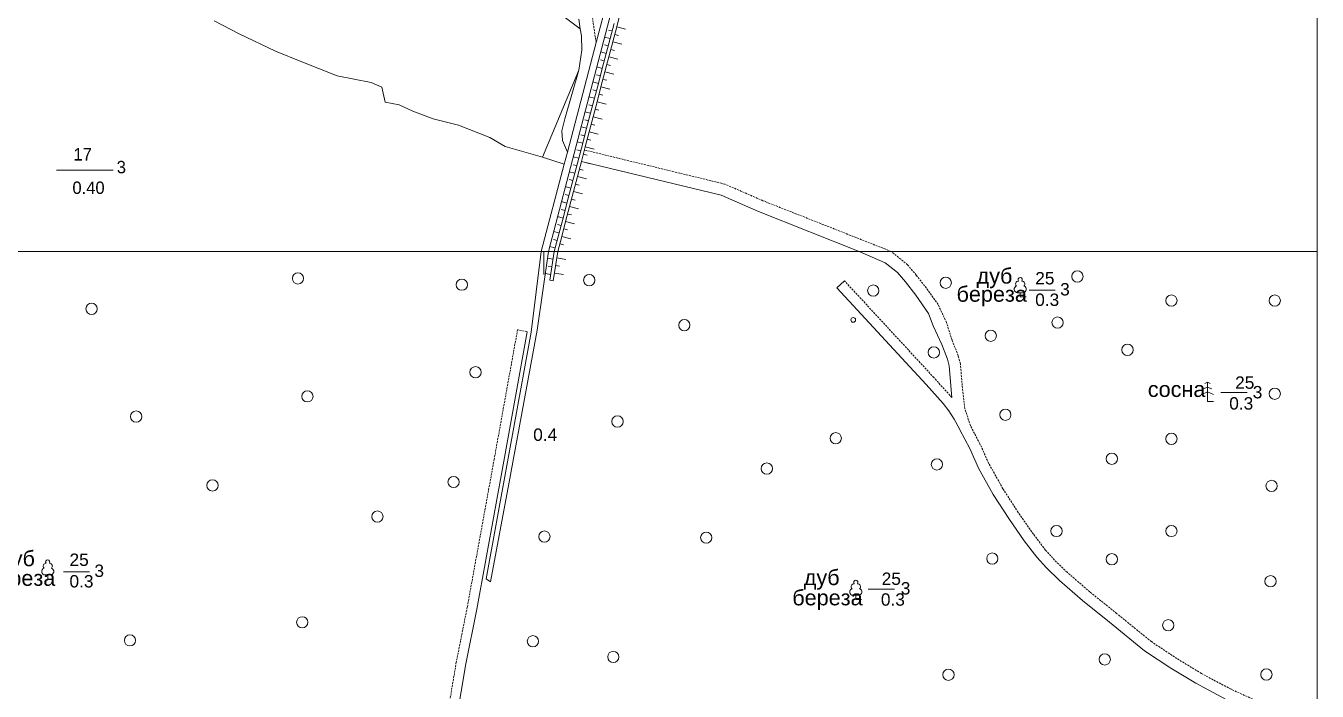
# Model space of a CAD drawing. Extents: x 1000 to 4000, y -5000 to -1000.
# Drawn here: x 3666.1 to 4000, y -3113.7 to -2941.7 of the extents above; entities that cross this region are included whole.
import ezdxf
from ezdxf.enums import TextEntityAlignment as Align

# ---------------------------------------------------------------- set-up
doc = ezdxf.new("R2010")
doc.units = 0
doc.header["$MEASUREMENT"] = 0
doc.linetypes.add('DASHED', pattern=[0.75, 0.5, -0.25])
doc.linetypes.add('HIDDENX2', pattern=[0.75, 0.5, -0.25])
doc.layers.get('0').update_dxf_attribs({"linetype": 'CONTINUOUS'})
for name, color, linetype in [('1', 7, 'CONTINUOUS'), ('24', 7, 'CONTINUOUS'), ('30', 7, 'CONTINUOUS'), ('34', 7, 'CONTINUOUS'), ('37', 7, 'CONTINUOUS'), ('40', 7, 'CONTINUOUS'), ('42', 7, 'CONTINUOUS')]:
    doc.layers.add(name, color=color, linetype=linetype)
doc.styles.add('ARIAL', font='')
doc.styles.get("Standard").update_dxf_attribs({"font": 'txt', "height": 0.2})
doc.styles.get('ARIAL').set_extended_font_data('Arial Cyr')

msp = doc.modelspace()

# ---------------------------------------------------------------- linework, layer by layer
at = {"color": 253, "linetype": 'Continuous', "lineweight": 0}
for p, q in [((3923.22, -3011.76), (3923.22, -3010.67)), ((3923.22, -3011.76), (3924.72, -3011.76)), ((3971.65, -3035.06), (3970.55, -3035.56)), ((3971.65, -3033.81), (3970.95, -3034.13)), ((3971.65, -3038.81), (3971.65, -3033.81)), ((3971.65, -3033.81), (3972.35, -3034.13)), ((3971.65, -3036.31), (3971.65, -3035.06)), ((3971.65, -3035.06), (3972.75, -3035.56)), ((3971.65, -3036.31), (3970.15, -3036.99)), ((3971.65, -3036.31), (3973.15, -3036.99)), ((3971.65, -3038.81), (3973.15, -3038.81)), ((3671.75, -3084.73), (3671.75, -3083.65)), ((3671.75, -3084.73), (3673.25, -3084.73)), ((3880.7, -3090.01), (3880.7, -3088.92)), ((3880.7, -3090.01), (3882.2, -3090.01))]:
    msp.add_line(p, q, dxfattribs=at)
for points in [[(3922.53, -3010.67), (3923.9, -3010.67)], [(3671.06, -3083.65), (3672.43, -3083.65)], [(3880.01, -3088.92), (3881.38, -3088.92)]]:
    msp.add_lwpolyline(points, dxfattribs=at)
for centre, radius in [((3938.01, -3006.48), 1.46), ((3736.46, -3006.98), 1.46), ((3778.83, -3008.6), 1.46), ((3811.79, -3007.43), 1.46), ((3903.95, -3008.1), 1.46), ((3885.22, -3010.14), 1.46), ((3962.3, -3012.71), 1.46), ((3989.02, -3012.71), 1.46), ((3683.08, -3014.84), 1.46), ((3836.36, -3019.07), 1.46), ((3880.03, -3017.7), 0.6), ((3932.87, -3018.39), 1.46), ((3915.59, -3021.79), 1.46), ((3900.88, -3026.1), 1.46), ((3950.96, -3025.44), 1.46), ((3782.37, -3031.25), 1.46), ((3738.91, -3037.47), 1.46), ((3989.02, -3036.81), 1.46), ((3694.62, -3042.72), 1.46), ((3919.37, -3042.23), 1.46), ((3819.08, -3043.97), 1.46), ((3875.5, -3048.3), 1.46), ((3962.3, -3048.46), 1.46), ((3857.69, -3056.14), 1.46), ((3901.69, -3055.06), 1.46), ((3946.91, -3053.6), 1.46), ((3776.7, -3059.62), 1.46), ((3714.35, -3060.49), 1.46), ((3988.21, -3060.64), 1.46), ((3756.99, -3068.55), 1.46), ((3932.6, -3072.29), 1.46), ((3962.3, -3072.29), 1.46), ((3800.18, -3073.73), 1.46), ((3842.03, -3074.01), 1.46), ((3916, -3079.42), 1.46), ((3946.91, -3079.6), 1.46), ((3987.94, -3085.29), 1.46), ((3737.56, -3095.9), 1.46), ((3961.49, -3096.66), 1.46), ((3693.02, -3100.56), 1.46), ((3797.21, -3100.8), 1.46), ((3818, -3104.86), 1.46), ((3945.08, -3105.49), 1.46), ((3904.66, -3109.46), 1.46), ((3986.86, -3109.39), 1.46)]:
    msp.add_circle(centre, radius, dxfattribs=at)
for centre, radius, start, end in [((3922.78, -3008.41), 0.754, 88.1329, 226.6634), ((3923.22, -3007.3), 0.545, 90, 220.5003), ((3923.22, -3007.3), 0.545, 319.4997, 90), ((3923.66, -3008.41), 0.754, 313.3366, 91.8671), ((3922.54, -3009.79), 0.879, 108.3532, 269.3875), ((3923.9, -3009.79), 0.879, 269.6098, 71.6468), ((3671.07, -3082.77), 0.879, 108.3532, 269.3875), ((3671.31, -3081.39), 0.754, 88.1329, 226.6634), ((3671.75, -3080.28), 0.545, 90, 220.5003), ((3671.75, -3080.28), 0.545, 319.4997, 90), ((3672.19, -3081.39), 0.754, 313.3366, 91.8671), ((3672.43, -3082.77), 0.879, 269.6098, 71.6468), ((3880.7, -3085.55), 0.545, 90, 220.5003), ((3880.7, -3085.55), 0.545, 319.4997, 90), ((3880.02, -3088.04), 0.879, 108.3532, 269.3875), ((3880.26, -3086.66), 0.754, 88.1329, 226.6634), ((3881.14, -3086.66), 0.754, 313.3366, 91.8671), ((3881.38, -3088.04), 0.879, 269.6098, 71.6468)]:
    msp.add_arc(centre, radius, start, end, dxfattribs=at)
at = {"layer": '1', "color": 253, "linetype": 'Continuous', "lineweight": 0}
for p, q in [((4000, -3000), (4000, -2000)), ((4000, -3000), (3000, -3000)), ((3000, -3000), (4000, -3000)), ((3800, -3005.98), (3800, -3000)), ((4000, -4000), (4000, -3000))]:
    msp.add_line(p, q, dxfattribs=at)
at = {"layer": '24', "color": 253, "linetype": 'Continuous', "lineweight": 0}
for p, q in [((3809.46, -2942.42), (3809.1, -2939.92)), ((3809.73, -2944.22), (3809.46, -2942.42)), ((3809.83, -2947.99), (3809.73, -2944.22)), ((3809.09, -2953.09), (3809.83, -2947.99)), ((3805.43, -2965.68), (3809.09, -2953.09)), ((3804.69, -2968.82), (3805.43, -2965.68)), ((3804.9, -2971.34), (3804.69, -2968.82)), ((3806.11, -2974.3), (3804.9, -2971.34)), ((3845.86, -2985.49), (3809.76, -2976.71)), ((3855.5, -2989.68), (3845.86, -2985.49)), ((3881.59, -3000), (3855.5, -2989.68)), ((3888.27, -3002.95), (3881.59, -3000)), ((3891.48, -3005.49), (3888.27, -3002.95)), ((3875.8, -3009.43), (3877.78, -3007.6)), ((3893.59, -3007.88), (3891.48, -3005.49)), ((3896.18, -3011.3), (3893.59, -3007.88)), ((3898.9, -3034.45), (3875.8, -3009.43)), ((3899.53, -3016.02), (3896.18, -3011.3)), ((3900.72, -3019.23), (3899.53, -3016.02)), ((3795.72, -3020.76), (3789.68, -3054.2)), ((3902.91, -3024.08), (3900.72, -3019.23)), ((3904.4, -3027.88), (3902.91, -3024.08)), ((3904.86, -3029.55), (3904.4, -3027.88)), ((3905.56, -3037.8), (3904.86, -3029.55)), ((3903.26, -3039.3), (3898.9, -3034.45)), ((3904.76, -3041.26), (3903.26, -3039.3)), ((3906.14, -3043.33), (3904.76, -3041.26)), ((3907.52, -3045.86), (3906.14, -3043.33)), ((3907.62, -3046.15), (3907.52, -3045.86)), ((3910.15, -3050.99), (3907.62, -3046.15)), ((3912.45, -3056.07), (3910.15, -3050.99)), ((3789.68, -3054.2), (3782.72, -3092.47)), ((3916.24, -3062.87), (3912.45, -3056.07)), ((3920.26, -3069.09), (3916.24, -3062.87)), ((3924.27, -3074.81), (3920.26, -3069.09)), ((3927.49, -3079.08), (3924.27, -3074.81)), ((3930.01, -3081.85), (3927.49, -3079.08)), ((3933.35, -3085.07), (3930.01, -3081.85)), ((3939.32, -3090.26), (3933.35, -3085.07)), ((3946.31, -3095.87), (3939.32, -3090.26)), ((3782.72, -3092.47), (3779.89, -3106.62)), ((3955.39, -3103.25), (3946.31, -3095.87)), ((3962.18, -3107.75), (3955.39, -3103.25)), ((3779.89, -3106.62), (3777.44, -3121.2)), ((3968.61, -3111.67), (3962.18, -3107.75)), ((3976.43, -3115.82), (3968.61, -3111.67))]:
    msp.add_line(p, q, dxfattribs=at)
at = {"layer": '24', "color": 253, "linetype": 'DASHED', "lineweight": 0}
for p, q in [((3813.54, -2945.96), (3812.55, -2939.18)), ((3846.83, -2982.6), (3810.53, -2973.77)), ((3856.66, -2986.88), (3846.83, -2982.6)), ((3889.84, -3000), (3856.66, -2986.88))]:
    msp.add_line(p, q, dxfattribs=at)
at = {"layer": '24', "color": 253, "linetype": 'HIDDENX2', "lineweight": 0}
for p, q in [((3894.08, -3003.46), (3889.84, -3000)), ((3896.33, -3006.13), (3894.08, -3003.46)), ((3900.9, -3032.63), (3877.78, -3007.6)), ((3899.4, -3010.09), (3896.33, -3006.13)), ((3901.99, -3013.72), (3899.4, -3010.09)), ((3904.16, -3018.41), (3901.99, -3013.72)), ((3905.59, -3022.94), (3904.16, -3018.41)), ((3793.24, -3020.24), (3787.19, -3053.74)), ((3795.72, -3020.76), (3793.24, -3020.24)), ((3907.17, -3026.96), (3905.59, -3022.94)), ((3907.74, -3029.03), (3907.17, -3026.96)), ((3908.22, -3034.68), (3907.74, -3029.03)), ((3905.56, -3037.8), (3900.9, -3032.63)), ((3908.88, -3040.58), (3908.22, -3034.68)), ((3910.32, -3045.02), (3908.88, -3040.58)), ((3912.77, -3049.71), (3910.32, -3045.02)), ((3915.05, -3054.75), (3912.77, -3049.71)), ((3787.19, -3053.74), (3780.23, -3091.99)), ((3918.74, -3061.36), (3915.05, -3054.75)), ((3922.68, -3067.47), (3918.74, -3061.36)), ((3926.63, -3073.1), (3922.68, -3067.47)), ((3929.73, -3077.21), (3926.63, -3073.1)), ((3932.11, -3079.81), (3929.73, -3077.21)), ((3935.32, -3082.92), (3932.11, -3079.81)), ((3941.2, -3088.02), (3935.32, -3082.92)), ((3948.15, -3093.6), (3941.2, -3088.02)), ((3780.23, -3091.99), (3777.4, -3106.16)), ((3957.12, -3100.9), (3948.15, -3093.6)), ((3963.74, -3105.28), (3957.12, -3100.9)), ((3970.06, -3109.13), (3963.74, -3105.28)), ((3777.4, -3106.16), (3774.94, -3120.8)), ((3977.72, -3113.2), (3970.06, -3109.13)), ((3984.64, -3116.34), (3977.72, -3113.2))]:
    msp.add_line(p, q, dxfattribs=at)
at = {"layer": '30', "color": 253, "linetype": 'Continuous', "lineweight": 0}
for p, q in [((3893.03, -2650.02), (3801.2, -3000)), ((3813.54, -2945.96), (3819.45, -2923.46)), ((3806.11, -2974.3), (3813.54, -2945.96)), ((3805.28, -2977.47), (3806.11, -2974.3)), ((3799.36, -3000), (3805.28, -2977.47)), ((3799.36, -3000), (3796.72, -3020.87)), ((3801.2, -3000), (3798.28, -3020.35)), ((3796.72, -3020.87), (3790.67, -3054.38)), ((3798.28, -3020.35), (3790.96, -3060.12)), ((3790.67, -3054.38), (3785.16, -3084.63)), ((3790.96, -3060.12), (3786.22, -3085.47)), ((3785.16, -3084.63), (3786.22, -3085.47))]:
    msp.add_line(p, q, dxfattribs=at)
at = {"layer": '37', "color": 253, "linetype": 'Continuous', "lineweight": 0}
for p, q in [((3818.87, -2941.96), (3819.89, -2938.09)), ((3818.2, -2941.07), (3817.18, -2944.94)), ((3817.18, -2944.94), (3815.74, -2944.56)), ((3817.18, -2944.94), (3816.17, -2948.8)), ((3817.69, -2943), (3816.72, -2942.75)), ((3817.86, -2945.83), (3818.87, -2941.96)), ((3818.36, -2943.9), (3819.33, -2944.15)), ((3818.87, -2941.96), (3821.19, -2942.57)), ((3816.17, -2948.8), (3814.73, -2948.43)), ((3816.68, -2946.87), (3815.71, -2946.62)), ((3816.84, -2949.7), (3817.86, -2945.83)), ((3817.35, -2947.77), (3818.32, -2948.02)), ((3817.86, -2945.83), (3820.18, -2946.44)), ((3815.66, -2950.74), (3814.7, -2950.49)), ((3816.17, -2948.8), (3815.15, -2952.67)), ((3815.83, -2953.57), (3816.84, -2949.7)), ((3816.33, -2951.64), (3817.3, -2951.89)), ((3816.84, -2949.7), (3819.16, -2950.31)), ((3814.65, -2954.61), (3813.68, -2954.36)), ((3815.15, -2952.67), (3813.71, -2952.3)), ((3815.15, -2952.67), (3814.14, -2956.54)), ((3814.81, -2957.44), (3815.83, -2953.57)), ((3815.83, -2953.57), (3818.15, -2954.18)), ((3813.63, -2958.48), (3812.66, -2958.22)), ((3814.14, -2956.54), (3812.7, -2956.16)), ((3814.14, -2956.54), (3813.12, -2960.41)), ((3813.8, -2961.31), (3814.81, -2957.44)), ((3814.81, -2957.44), (3817.13, -2958.05)), ((3815.32, -2955.51), (3816.29, -2955.76)), ((3813.12, -2960.41), (3811.68, -2960.03)), ((3813.12, -2960.41), (3812.11, -2964.28)), ((3812.78, -2965.18), (3813.8, -2961.31)), ((3813.8, -2961.31), (3816.12, -2961.92)), ((3814.3, -2959.38), (3815.27, -2959.63)), ((3812.11, -2964.28), (3810.67, -2963.9)), ((3812.11, -2964.28), (3811.09, -2968.15)), ((3812.62, -2962.35), (3811.65, -2962.09)), ((3813.29, -2963.24), (3814.26, -2963.5)), ((3811.09, -2968.15), (3809.65, -2967.77)), ((3811.09, -2968.15), (3810.08, -2972.02)), ((3811.6, -2966.22), (3810.63, -2965.96)), ((3811.76, -2969.05), (3812.78, -2965.18)), ((3812.27, -2967.11), (3813.24, -2967.37)), ((3812.78, -2965.18), (3815.1, -2965.79)), ((3810.08, -2972.02), (3808.64, -2971.64)), ((3810.59, -2970.08), (3809.62, -2969.83)), ((3810.75, -2972.92), (3811.76, -2969.05)), ((3811.26, -2970.98), (3812.22, -2971.24)), ((3811.76, -2969.05), (3814.09, -2969.66)), ((3809.57, -2973.95), (3808.6, -2973.7)), ((3810.08, -2972.02), (3809.06, -2975.89)), ((3809.74, -2976.79), (3810.75, -2972.92)), ((3810.24, -2974.85), (3811.21, -2975.11)), ((3810.75, -2972.92), (3813.07, -2973.53)), ((3808.56, -2977.82), (3807.59, -2977.57)), ((3809.06, -2975.89), (3807.62, -2975.51)), ((3809.06, -2975.89), (3808.05, -2979.76)), ((3808.72, -2980.66), (3809.74, -2976.79)), ((3809.74, -2976.79), (3812.06, -2977.39)), ((3807.54, -2981.69), (3806.57, -2981.44)), ((3808.05, -2979.76), (3806.61, -2979.38)), ((3808.05, -2979.76), (3807.03, -2983.63)), ((3807.7, -2984.52), (3808.72, -2980.66)), ((3808.72, -2980.66), (3811.04, -2981.26)), ((3809.23, -2978.72), (3810.2, -2978.97)), ((3807.03, -2983.63), (3805.59, -2983.25)), ((3807.03, -2983.63), (3806.02, -2987.49)), ((3806.69, -2988.39), (3807.7, -2984.52)), ((3807.7, -2984.52), (3810.03, -2985.13)), ((3808.21, -2982.59), (3809.18, -2982.84)), ((3806.02, -2987.49), (3804.58, -2987.12)), ((3806.02, -2987.49), (3805, -2991.36)), ((3806.53, -2985.56), (3805.56, -2985.31)), ((3805.67, -2992.26), (3806.69, -2988.39)), ((3806.69, -2988.39), (3809.01, -2989)), ((3807.2, -2986.46), (3808.16, -2986.71)), ((3805, -2991.36), (3803.56, -2990.99)), ((3805, -2991.36), (3803.99, -2995.23)), ((3805.51, -2989.43), (3804.54, -2989.18)), ((3806.18, -2990.33), (3807.15, -2990.58)), ((3803.99, -2995.23), (3802.55, -2994.86)), ((3804.49, -2993.3), (3803.53, -2993.05)), ((3804.66, -2996.13), (3805.67, -2992.26)), ((3805.17, -2994.2), (3806.13, -2994.45)), ((3805.67, -2992.26), (3808, -2992.87)), ((3803.48, -2997.17), (3802.51, -2996.91)), ((3803.99, -2995.23), (3802.97, -2999.1)), ((3803.64, -3000), (3804.66, -2996.13)), ((3804.15, -2998.07), (3805.12, -2998.32)), ((3804.66, -2996.13), (3806.98, -2996.74)), ((3800.95, -3001.74), (3802.43, -3001.98)), ((3802.97, -2999.1), (3801.53, -2998.72)), ((3802.74, -3000), (3801.56, -3007.45)), ((3802.42, -3007.59), (3803.64, -3000)), ((3802.97, -2999.1), (3802.74, -3000)), ((3805.74, -3002.05), (3803.38, -3001.66)), ((3801.13, -3003.8), (3802.11, -3003.95)), ((3804.05, -3003.8), (3803.06, -3003.64)), ((3800.38, -3005.7), (3801.8, -3005.93)), ((3802.42, -3007.59), (3801.56, -3007.45)), ((3805.11, -3006), (3802.74, -3005.61))]:
    msp.add_line(p, q, dxfattribs=at)
at = {"layer": '40', "color": 253, "linetype": 'Continuous', "lineweight": 0}
for p, q in [((3800.22, -2935.57), (3809.46, -2942.42)), ((3721.29, -2943.78), (3714.75, -2940.35)), ((3730.61, -2948.2), (3721.29, -2943.78)), ((3737.47, -2950.99), (3730.61, -2948.2)), ((3746.56, -2954.56), (3737.47, -2950.99)), ((3755.39, -2956.36), (3746.56, -2954.56)), ((3799.68, -2975.66), (3809.09, -2953.09)), ((3758.17, -2957.5), (3755.39, -2956.36)), ((3758.99, -2961.43), (3758.17, -2957.5)), ((3762.59, -2962.09), (3758.99, -2961.43)), ((3766.18, -2963.72), (3762.59, -2962.09)), ((3771.41, -2965.69), (3766.18, -2963.72)), ((3777.95, -2967.32), (3771.41, -2965.69)), ((3786.11, -2970.58), (3777.95, -2967.32)), ((3790.03, -2972.87), (3786.11, -2970.58)), ((3799.68, -2975.66), (3790.03, -2972.87)), ((3805.28, -2977.47), (3799.68, -2975.66))]:
    msp.add_line(p, q, dxfattribs=at)
at = {"layer": '42', "color": 253, "linetype": 'Continuous', "lineweight": 0}
for p, q in [((3688.64, -2979.02), (3673.99, -2978.95)), ((3925.51, -3010.05), (3932.28, -3010.05)), ((3975.13, -3036.47), (3981.9, -3036.47)), ((3675.8, -3082.84), (3682.57, -3082.84)), ((3883.93, -3087.37), (3890.69, -3087.37))]:
    msp.add_line(p, q, dxfattribs=at)

# ---------------------------------------------------------------- texts
at = {"layer": '34', "color": 253, "lineweight": 0, "style": 'ARIAL'}
msp.add_text('0.4', height=3.2, dxfattribs=at).set_placement((3800.39, -3047.38), align=Align.MIDDLE_CENTER)
at = {"layer": '42', "color": 253, "linetype": 'Continuous', "lineweight": 0}
for s, p in [('17', (3680.79, -2974.89)), ('0.40', (3682.3, -2983.53))]:
    msp.add_text(s, height=3.2, dxfattribs=at).set_placement(p, align=Align.MIDDLE)
msp.add_text('3', height=3.2, rotation=2.126, dxfattribs=at).set_placement((3690.78, -2978.19), align=Align.MIDDLE)
at = {"layer": '42', "color": 253, "lineweight": 0, "style": 'ARIAL'}
for s, height, p in [('дуб', 4, (3916.56, -3006.32)), ('25', 3.2, (3929.58, -3006.93)), ('3', 3.2, (3934.78, -3009.78)), ('береза', 4, (3915.84, -3011.01)), ('0.3', 3.2, (3930.19, -3012.5)), ('сосна', 4, (3963.65, -3035.63)), ('25', 3.2, (3981.27, -3033.92)), ('3', 3.2, (3984.59, -3036.39)), ('0.3', 3.2, (3980.37, -3039.29)), ('дуб', 4, (3663.81, -3079.38)), ('25', 3.2, (3679.87, -3079.72)), ('3', 3.2, (3685.07, -3082.57)), ('дуб', 4, (3871.88, -3084.27)), ('береза', 4, (3664.62, -3084.46)), ('0.3', 3.2, (3680.48, -3085.28)), ('25', 3.2, (3889.88, -3084.62)), ('береза', 4, (3873.37, -3089.51)), ('0.3', 3.2, (3890.29, -3090)), ('3', 3.2, (3893.57, -3087.1))]:
    msp.add_text(s, height=height, dxfattribs=at).set_placement(p, align=Align.MIDDLE_CENTER)

doc.saveas('drawing.dxf')
